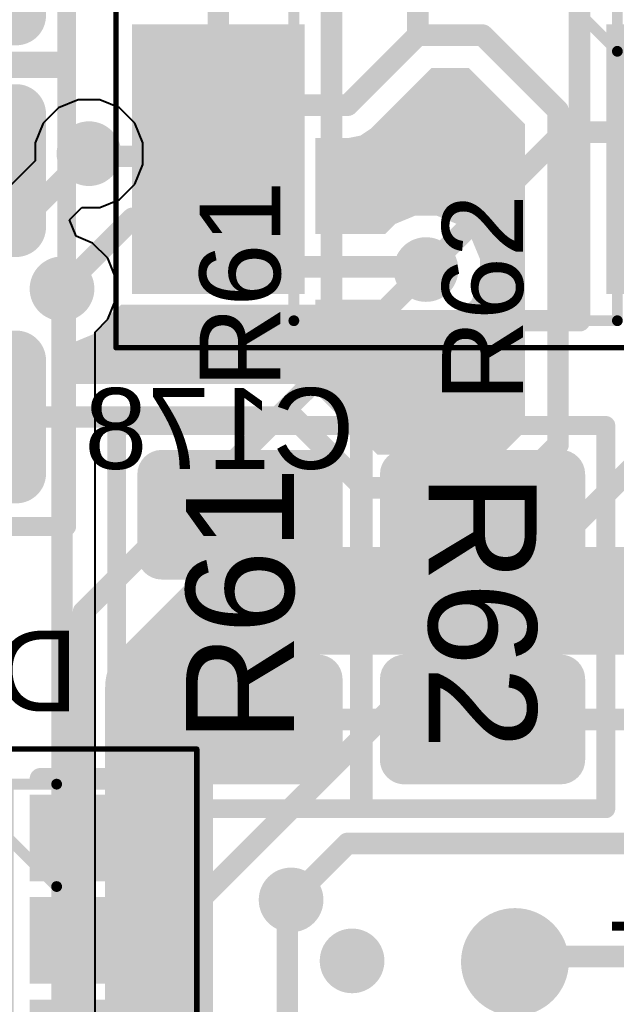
# Model space of a CAD drawing. Header units: inches. Extents: x -3 to 191, y -18 to 93.
# Drawn here: x 66.71 to 72.24, y 56.91 to 66.04 of the extents above; entities that cross this region are included whole.
import ezdxf

# ---------------------------------------------------------------- set-up
doc = ezdxf.new("R2010")
doc.units = ezdxf.units.IN
for name, color, linetype in [('Bottom Layer', 5, 'Continuous'), ('Bottom Overlay', 54, 'Continuous'), ('Bottom Paste', 16, 'Continuous'), ('Bottom Solder', 6, 'Continuous'), ('GND 1', 90, 'Continuous'), ('GND 2', 156, 'Continuous'), ('Mechanical 13', 56, 'Continuous'), ('Mechanical 15', 56, 'Continuous'), ('Mechanical 20', 56, 'Continuous'), ('PWR', 16, 'Continuous'), ('Signal L4', 76, 'Continuous'), ('Top Layer', 1, 'Continuous'), ('Top Overlay', 2, 'Continuous'), ('Top Paste', 8, 'Continuous'), ('Top Solder', 216, 'Continuous'), ('Via Holes', 16, 'Continuous')]:
    doc.layers.add(name, color=color, linetype=linetype)
doc.styles.add('Arial', font='', dxfattribs={"height": 0.2})
doc.styles.get('Arial').set_extended_font_data('Arial')

# ---------------------------------------------------------------- blocks, each defined once
blk = doc.blocks.new('SOT95P280X145_5N_B_45')
at = {"layer": 'Bottom Layer'}
for points in [[(-1.85, 1.25), (-0.65, 1.25), (-0.65, 0.65), (-1.85, 0.65)], [(0.65, 1.25), (1.85, 1.25), (1.85, 0.65), (0.65, 0.65)], [(-1.85, 0.3), (-0.65, 0.3), (-0.65, -0.3), (-1.85, -0.3)], [(-1.85, -0.65), (-0.65, -0.65), (-0.65, -1.25), (-1.85, -1.25)], [(0.65, -0.65), (1.85, -0.65), (1.85, -1.25), (0.65, -1.25)]]:
    blk.add_hatch(color=5, dxfattribs=at).paths.add_polyline_path(points)
at = {"layer": 'Bottom Paste'}
for points in [[(-1.85, 1.25), (-0.65, 1.25), (-0.65, 0.65), (-1.85, 0.65)], [(0.65, 1.25), (1.85, 1.25), (1.85, 0.65), (0.65, 0.65)], [(-1.85, 0.3), (-0.65, 0.3), (-0.65, -0.3), (-1.85, -0.3)], [(-1.85, -0.65), (-0.65, -0.65), (-0.65, -1.25), (-1.85, -1.25)], [(0.65, -0.65), (1.85, -0.65), (1.85, -1.25), (0.65, -1.25)]]:
    blk.add_hatch(color=16, dxfattribs=at).paths.add_polyline_path(points)
at = {"layer": 'Bottom Solder'}
for points in [[(-1.9516, 1.3516), (-0.5484, 1.3516), (-0.5484, 0.5484), (-1.9516, 0.5484)], [(0.5484, 1.3516), (1.9516, 1.3516), (1.9516, 0.5484), (0.5484, 0.5484)], [(-1.9516, 0.4016), (-0.5484, 0.4016), (-0.5484, -0.4016), (-1.9516, -0.4016)], [(-1.9516, -0.5484), (-0.5484, -0.5484), (-0.5484, -1.3516), (-1.9516, -1.3516)], [(0.5484, -0.5484), (1.9516, -0.5484), (1.9516, -1.3516), (0.5484, -1.3516)]]:
    blk.add_hatch(color=6, dxfattribs=at).paths.add_polyline_path(points)
at = {"layer": 'Bottom Overlay'}
for points in [[(-0.3, 1.45, 0.2, 0.2, 0), (-0.3, -1.45, 0.2, 0.2, 0)], [(0.3, 1.45, 0.2, 0.2, 0), (-0.3, 1.45, 0.2, 0.2, 0)], [(0.3, 1.45, 0.2, 0.2, 0), (0.3, -1.45, 0.2, 0.2, 0)], [(0.3, -1.45, 0.2, 0.2, 0), (-0.3, -1.45, 0.2, 0.2, 0)], [(-0.65, -1.5, 0.2, 0.2, 0), (-1.85, -1.5, 0.2, 0.2, 0)]]:
    blk.add_lwpolyline(points, format="xyseb", dxfattribs=at)
for points in [[(-0.35, 1.45, 0.1, 0.1, 1), (-0.25, 1.45, 0.1, 0.1, 1)], [(-0.35, 1.45, 0.1, 0.1, 1), (-0.25, 1.45, 0.1, 0.1, 1)], [(0.25, 1.45, 0.1, 0.1, 1), (0.35, 1.45, 0.1, 0.1, 1)], [(0.25, 1.45, 0.1, 0.1, 1), (0.35, 1.45, 0.1, 0.1, 1)], [(-0.35, -1.45, 0.1, 0.1, 1), (-0.25, -1.45, 0.1, 0.1, 1)], [(-0.35, -1.45, 0.1, 0.1, 1), (-0.25, -1.45, 0.1, 0.1, 1)], [(0.25, -1.45, 0.1, 0.1, 1), (0.35, -1.45, 0.1, 0.1, 1)], [(0.25, -1.45, 0.1, 0.1, 1), (0.35, -1.45, 0.1, 0.1, 1)], [(-1.9, -1.5, 0.1, 0.1, 1), (-1.8, -1.5, 0.1, 0.1, 1)], [(-0.7, -1.5, 0.1, 0.1, 1), (-0.6, -1.5, 0.1, 0.1, 1)]]:
    blk.add_lwpolyline(points, format="xyseb", close=True, dxfattribs=at)
at = {"layer": 'Mechanical 15'}
for points in [[(-0.8, 1.45, 0.1, 0.1, 0), (-0.8, -1.45, 0.1, 0.1, 0)], [(0.8, 1.45, 0.1, 0.1, 0), (-0.8, 1.45, 0.1, 0.1, 0)], [(0.8, 1.45, 0.1, 0.1, 0), (0.8, -1.45, 0.1, 0.1, 0)], [(0.15, -1.45, 0.1, 0.1, 0), (-0.8, -0.5, 0.1, 0.1, 0)], [(0.8, -1.45, 0.1, 0.1, 0), (-0.8, -1.45, 0.1, 0.1, 0)]]:
    blk.add_lwpolyline(points, format="xyseb", dxfattribs=at)
for points in [[(-0.825, 1.45, 0.05, 0.05, 1), (-0.775, 1.45, 0.05, 0.05, 1)], [(-0.825, 1.45, 0.05, 0.05, 1), (-0.775, 1.45, 0.05, 0.05, 1)], [(0.775, 1.45, 0.05, 0.05, 1), (0.825, 1.45, 0.05, 0.05, 1)], [(0.775, 1.45, 0.05, 0.05, 1), (0.825, 1.45, 0.05, 0.05, 1)], [(-0.825, -0.5, 0.05, 0.05, 1), (-0.775, -0.5, 0.05, 0.05, 1)], [(-0.825, -1.45, 0.05, 0.05, 1), (-0.775, -1.45, 0.05, 0.05, 1)], [(-0.825, -1.45, 0.05, 0.05, 1), (-0.775, -1.45, 0.05, 0.05, 1)], [(0.125, -1.45, 0.05, 0.05, 1), (0.175, -1.45, 0.05, 0.05, 1)], [(0.775, -1.45, 0.05, 0.05, 1), (0.825, -1.45, 0.05, 0.05, 1)], [(0.775, -1.45, 0.05, 0.05, 1), (0.825, -1.45, 0.05, 0.05, 1)]]:
    blk.add_lwpolyline(points, format="xyseb", close=True, dxfattribs=at)
at = {"layer": 'Mechanical 20'}
for points in [[(-2.1, 1.775, 0.05, 0.05, 0), (-2.1, -1.775, 0.05, 0.05, 0)], [(2.1, 1.775, 0.05, 0.05, 0), (-2.1, 1.775, 0.05, 0.05, 0)], [(2.1, 1.775, 0.05, 0.05, 0), (2.1, -1.775, 0.05, 0.05, 0)], [(2.1, -1.775, 0.05, 0.05, 0), (-2.1, -1.775, 0.05, 0.05, 0)]]:
    blk.add_lwpolyline(points, format="xyseb", dxfattribs=at)
for points in [[(-2.1125, 1.775, 0.025, 0.025, 1), (-2.0875, 1.775, 0.025, 0.025, 1)], [(-2.1125, 1.775, 0.025, 0.025, 1), (-2.0875, 1.775, 0.025, 0.025, 1)], [(2.0875, 1.775, 0.025, 0.025, 1), (2.1125, 1.775, 0.025, 0.025, 1)], [(2.0875, 1.775, 0.025, 0.025, 1), (2.1125, 1.775, 0.025, 0.025, 1)], [(-2.1125, -1.775, 0.025, 0.025, 1), (-2.0875, -1.775, 0.025, 0.025, 1)], [(-2.1125, -1.775, 0.025, 0.025, 1), (-2.0875, -1.775, 0.025, 0.025, 1)], [(2.0875, -1.775, 0.025, 0.025, 1), (2.1125, -1.775, 0.025, 0.025, 1)], [(2.0875, -1.775, 0.025, 0.025, 1), (2.1125, -1.775, 0.025, 0.025, 1)]]:
    blk.add_lwpolyline(points, format="xyseb", close=True, dxfattribs=at)
blk = doc.blocks.new('PAD_RND_1MM_95')
at = {"layer": 'Top Layer'}
h = blk.add_hatch(color=1, dxfattribs=at)
edge = h.paths.add_edge_path()
edge.add_arc((0, 0), 0.5, 0, 360)
at = {"layer": 'Top Solder'}
h = blk.add_hatch(color=216, dxfattribs=at)
edge = h.paths.add_edge_path()
edge.add_arc((0, 0), 0.5, 0, 360)
blk = doc.blocks.new('RES_0805_254')
at = {"layer": 'Top Layer'}
h = blk.add_hatch(color=1, dxfattribs=at)
edge = h.paths.add_edge_path()
edge.add_arc((-1.325, 0.725), 0.125, 90, 180)
edge.add_line((-1.45, 0.725), (-1.45, -0.725))
edge.add_arc((-1.325, -0.725), 0.125, 180, 270)
edge.add_line((-1.325, -0.85), (-0.575, -0.85))
edge.add_arc((-0.575, -0.725), 0.125, 270, 360)
edge.add_line((-0.45, -0.725), (-0.45, 0.725))
edge.add_arc((-0.575, 0.725), 0.125, 0, 90)
edge.add_line((-0.575, 0.85), (-1.325, 0.85))
h = blk.add_hatch(color=1, dxfattribs=at)
edge = h.paths.add_edge_path()
edge.add_arc((0.575, 0.725), 0.125, 90, 180)
edge.add_line((0.45, 0.725), (0.45, -0.725))
edge.add_arc((0.575, -0.725), 0.125, 180, 270)
edge.add_line((0.575, -0.85), (1.325, -0.85))
edge.add_arc((1.325, -0.725), 0.125, 270, 360)
edge.add_line((1.45, -0.725), (1.45, 0.725))
edge.add_arc((1.325, 0.725), 0.125, 0, 90)
edge.add_line((1.325, 0.85), (0.575, 0.85))
at = {"layer": 'Top Paste'}
h = blk.add_hatch(color=8, dxfattribs=at)
edge = h.paths.add_edge_path()
edge.add_arc((-1.325, 0.725), 0.125, 90, 180)
edge.add_line((-1.45, 0.725), (-1.45, -0.725))
edge.add_arc((-1.325, -0.725), 0.125, 180, 270)
edge.add_line((-1.325, -0.85), (-0.575, -0.85))
edge.add_arc((-0.575, -0.725), 0.125, 270, 360)
edge.add_line((-0.45, -0.725), (-0.45, 0.725))
edge.add_arc((-0.575, 0.725), 0.125, 0, 90)
edge.add_line((-0.575, 0.85), (-1.325, 0.85))
h = blk.add_hatch(color=8, dxfattribs=at)
edge = h.paths.add_edge_path()
edge.add_arc((0.575, 0.725), 0.125, 90, 180)
edge.add_line((0.45, 0.725), (0.45, -0.725))
edge.add_arc((0.575, -0.725), 0.125, 180, 270)
edge.add_line((0.575, -0.85), (1.325, -0.85))
edge.add_arc((1.325, -0.725), 0.125, 270, 360)
edge.add_line((1.45, -0.725), (1.45, 0.725))
edge.add_arc((1.325, 0.725), 0.125, 0, 90)
edge.add_line((1.325, 0.85), (0.575, 0.85))
at = {"layer": 'Top Solder'}
h = blk.add_hatch(color=216, dxfattribs=at)
edge = h.paths.add_edge_path()
edge.add_arc((-1.325, 0.725), 0.2266, 90, 180)
edge.add_line((-1.5516, 0.725), (-1.5516, -0.725))
edge.add_arc((-1.325, -0.725), 0.2266, 180, 270)
edge.add_line((-1.325, -0.9516), (-0.575, -0.9516))
edge.add_arc((-0.575, -0.725), 0.2266, 270, 360)
edge.add_line((-0.3484, -0.725), (-0.3484, 0.725))
edge.add_arc((-0.575, 0.725), 0.2266, 0, 90)
edge.add_line((-0.575, 0.9516), (-1.325, 0.9516))
h = blk.add_hatch(color=216, dxfattribs=at)
edge = h.paths.add_edge_path()
edge.add_arc((0.575, 0.725), 0.2266, 90, 180)
edge.add_line((0.3484, 0.725), (0.3484, -0.725))
edge.add_arc((0.575, -0.725), 0.2266, 180, 270)
edge.add_line((0.575, -0.9516), (1.325, -0.9516))
edge.add_arc((1.325, -0.725), 0.2266, 270, 360)
edge.add_line((1.5516, -0.725), (1.5516, 0.725))
edge.add_arc((1.325, 0.725), 0.2266, 0, 90)
edge.add_line((1.325, 0.9516), (0.575, 0.9516))
at = {"layer": 'Mechanical 13'}
for points in [[(-1.778, -1.143, 0.175, 0.175, 0), (-1.778, 1.143, 0.175, 0.175, 0)], [(1.778, 1.143, 0.175, 0.175, 0), (-1.778, 1.143, 0.175, 0.175, 0)], [(1.778, -1.143, 0.175, 0.175, 0), (1.778, 1.143, 0.175, 0.175, 0)], [(1.778, -1.143, 0.175, 0.175, 0), (-1.778, -1.143, 0.175, 0.175, 0)]]:
    blk.add_lwpolyline(points, format="xyseb", dxfattribs=at)
for points in [[(-1.8217, 1.143, 0.0875, 0.0875, 1), (-1.7343, 1.143, 0.0875, 0.0875, 1)], [(-1.8217, 1.143, 0.0875, 0.0875, 1), (-1.7343, 1.143, 0.0875, 0.0875, 1)], [(1.7343, 1.143, 0.0875, 0.0875, 1), (1.8217, 1.143, 0.0875, 0.0875, 1)], [(1.7343, 1.143, 0.0875, 0.0875, 1), (1.8217, 1.143, 0.0875, 0.0875, 1)], [(-1.8217, -1.143, 0.0875, 0.0875, 1), (-1.7343, -1.143, 0.0875, 0.0875, 1)], [(-1.8217, -1.143, 0.0875, 0.0875, 1), (-1.7343, -1.143, 0.0875, 0.0875, 1)], [(1.7343, -1.143, 0.0875, 0.0875, 1), (1.8217, -1.143, 0.0875, 0.0875, 1)], [(1.7343, -1.143, 0.0875, 0.0875, 1), (1.8217, -1.143, 0.0875, 0.0875, 1)]]:
    blk.add_lwpolyline(points, format="xyseb", close=True, dxfattribs=at)
at = {"layer": 'Mechanical 13', "style": 'Arial'}
blk.add_text('R62', height=1, dxfattribs=at).set_placement((-1.3329, -0.4998))
blk = doc.blocks.new('RES_0805_255')
at = {"layer": 'Top Layer'}
h = blk.add_hatch(color=1, dxfattribs=at)
edge = h.paths.add_edge_path()
edge.add_arc((-1.325, 0.725), 0.125, 90, 180)
edge.add_line((-1.45, 0.725), (-1.45, -0.725))
edge.add_arc((-1.325, -0.725), 0.125, 180, 270)
edge.add_line((-1.325, -0.85), (-0.575, -0.85))
edge.add_arc((-0.575, -0.725), 0.125, 270, 360)
edge.add_line((-0.45, -0.725), (-0.45, 0.725))
edge.add_arc((-0.575, 0.725), 0.125, 0, 90)
edge.add_line((-0.575, 0.85), (-1.325, 0.85))
h = blk.add_hatch(color=1, dxfattribs=at)
edge = h.paths.add_edge_path()
edge.add_arc((0.575, 0.725), 0.125, 90, 180)
edge.add_line((0.45, 0.725), (0.45, -0.725))
edge.add_arc((0.575, -0.725), 0.125, 180, 270)
edge.add_line((0.575, -0.85), (1.325, -0.85))
edge.add_arc((1.325, -0.725), 0.125, 270, 360)
edge.add_line((1.45, -0.725), (1.45, 0.725))
edge.add_arc((1.325, 0.725), 0.125, 0, 90)
edge.add_line((1.325, 0.85), (0.575, 0.85))
at = {"layer": 'Top Paste'}
h = blk.add_hatch(color=8, dxfattribs=at)
edge = h.paths.add_edge_path()
edge.add_arc((-1.325, 0.725), 0.125, 90, 180)
edge.add_line((-1.45, 0.725), (-1.45, -0.725))
edge.add_arc((-1.325, -0.725), 0.125, 180, 270)
edge.add_line((-1.325, -0.85), (-0.575, -0.85))
edge.add_arc((-0.575, -0.725), 0.125, 270, 360)
edge.add_line((-0.45, -0.725), (-0.45, 0.725))
edge.add_arc((-0.575, 0.725), 0.125, 0, 90)
edge.add_line((-0.575, 0.85), (-1.325, 0.85))
h = blk.add_hatch(color=8, dxfattribs=at)
edge = h.paths.add_edge_path()
edge.add_arc((0.575, 0.725), 0.125, 90, 180)
edge.add_line((0.45, 0.725), (0.45, -0.725))
edge.add_arc((0.575, -0.725), 0.125, 180, 270)
edge.add_line((0.575, -0.85), (1.325, -0.85))
edge.add_arc((1.325, -0.725), 0.125, 270, 360)
edge.add_line((1.45, -0.725), (1.45, 0.725))
edge.add_arc((1.325, 0.725), 0.125, 0, 90)
edge.add_line((1.325, 0.85), (0.575, 0.85))
at = {"layer": 'Top Solder'}
h = blk.add_hatch(color=216, dxfattribs=at)
edge = h.paths.add_edge_path()
edge.add_arc((-1.325, 0.725), 0.2266, 90, 180)
edge.add_line((-1.5516, 0.725), (-1.5516, -0.725))
edge.add_arc((-1.325, -0.725), 0.2266, 180, 270)
edge.add_line((-1.325, -0.9516), (-0.575, -0.9516))
edge.add_arc((-0.575, -0.725), 0.2266, 270, 360)
edge.add_line((-0.3484, -0.725), (-0.3484, 0.725))
edge.add_arc((-0.575, 0.725), 0.2266, 0, 90)
edge.add_line((-0.575, 0.9516), (-1.325, 0.9516))
h = blk.add_hatch(color=216, dxfattribs=at)
edge = h.paths.add_edge_path()
edge.add_arc((0.575, 0.725), 0.2266, 90, 180)
edge.add_line((0.3484, 0.725), (0.3484, -0.725))
edge.add_arc((0.575, -0.725), 0.2266, 180, 270)
edge.add_line((0.575, -0.9516), (1.325, -0.9516))
edge.add_arc((1.325, -0.725), 0.2266, 270, 360)
edge.add_line((1.5516, -0.725), (1.5516, 0.725))
edge.add_arc((1.325, 0.725), 0.2266, 0, 90)
edge.add_line((1.325, 0.9516), (0.575, 0.9516))
at = {"layer": 'Mechanical 13'}
for points in [[(-1.778, 1.143, 0.175, 0.175, 0), (-1.778, -1.143, 0.175, 0.175, 0)], [(-1.778, 1.143, 0.175, 0.175, 0), (1.778, 1.143, 0.175, 0.175, 0)], [(1.778, 1.143, 0.175, 0.175, 0), (1.778, -1.143, 0.175, 0.175, 0)], [(-1.778, -1.143, 0.175, 0.175, 0), (1.778, -1.143, 0.175, 0.175, 0)]]:
    blk.add_lwpolyline(points, format="xyseb", dxfattribs=at)
for points in [[(-1.8217, 1.143, 0.0875, 0.0875, 1), (-1.7343, 1.143, 0.0875, 0.0875, 1)], [(-1.8217, 1.143, 0.0875, 0.0875, 1), (-1.7343, 1.143, 0.0875, 0.0875, 1)], [(1.7343, 1.143, 0.0875, 0.0875, 1), (1.8217, 1.143, 0.0875, 0.0875, 1)], [(1.7343, 1.143, 0.0875, 0.0875, 1), (1.8217, 1.143, 0.0875, 0.0875, 1)], [(-1.8217, -1.143, 0.0875, 0.0875, 1), (-1.7343, -1.143, 0.0875, 0.0875, 1)], [(-1.8217, -1.143, 0.0875, 0.0875, 1), (-1.7343, -1.143, 0.0875, 0.0875, 1)], [(1.7343, -1.143, 0.0875, 0.0875, 1), (1.8217, -1.143, 0.0875, 0.0875, 1)], [(1.7343, -1.143, 0.0875, 0.0875, 1), (1.8217, -1.143, 0.0875, 0.0875, 1)]]:
    blk.add_lwpolyline(points, format="xyseb", close=True, dxfattribs=at)
at = {"layer": 'Mechanical 13', "style": 'Arial'}
blk.add_text('R61', height=1, dxfattribs=at).set_placement((-1.1663, -0.4998))
blk = doc.blocks.new('CAP_0805_B_350')
at = {"layer": 'Bottom Layer'}
h = blk.add_hatch(color=5, dxfattribs=at)
edge = h.paths.add_edge_path()
edge.add_arc((-1.668, 0.675), 0.175, 90, 180)
edge.add_line((-1.843, 0.675), (-1.843, -0.675))
edge.add_arc((-1.668, -0.675), 0.175, 180, 270)
edge.add_line((-1.668, -0.85), (-0.618, -0.85))
edge.add_arc((-0.618, -0.675), 0.175, 270, 360)
edge.add_line((-0.443, -0.675), (-0.443, 0.675))
edge.add_arc((-0.618, 0.675), 0.175, 0, 90)
edge.add_line((-0.618, 0.85), (-1.668, 0.85))
h = blk.add_hatch(color=5, dxfattribs=at)
edge = h.paths.add_edge_path()
edge.add_arc((0.618, 0.675), 0.175, 90, 180)
edge.add_line((0.443, 0.675), (0.443, -0.675))
edge.add_arc((0.618, -0.675), 0.175, 180, 270)
edge.add_line((0.618, -0.85), (1.668, -0.85))
edge.add_arc((1.668, -0.675), 0.175, 270, 360)
edge.add_line((1.843, -0.675), (1.843, 0.675))
edge.add_arc((1.668, 0.675), 0.175, 0, 90)
edge.add_line((1.668, 0.85), (0.618, 0.85))
at = {"layer": 'Bottom Paste'}
h = blk.add_hatch(color=16, dxfattribs=at)
edge = h.paths.add_edge_path()
edge.add_arc((-1.668, 0.675), 0.175, 90, 180)
edge.add_line((-1.843, 0.675), (-1.843, -0.675))
edge.add_arc((-1.668, -0.675), 0.175, 180, 270)
edge.add_line((-1.668, -0.85), (-0.618, -0.85))
edge.add_arc((-0.618, -0.675), 0.175, 270, 360)
edge.add_line((-0.443, -0.675), (-0.443, 0.675))
edge.add_arc((-0.618, 0.675), 0.175, 0, 90)
edge.add_line((-0.618, 0.85), (-1.668, 0.85))
h = blk.add_hatch(color=16, dxfattribs=at)
edge = h.paths.add_edge_path()
edge.add_arc((0.618, 0.675), 0.175, 90, 180)
edge.add_line((0.443, 0.675), (0.443, -0.675))
edge.add_arc((0.618, -0.675), 0.175, 180, 270)
edge.add_line((0.618, -0.85), (1.668, -0.85))
edge.add_arc((1.668, -0.675), 0.175, 270, 360)
edge.add_line((1.843, -0.675), (1.843, 0.675))
edge.add_arc((1.668, 0.675), 0.175, 0, 90)
edge.add_line((1.668, 0.85), (0.618, 0.85))
at = {"layer": 'Bottom Solder'}
h = blk.add_hatch(color=6, dxfattribs=at)
edge = h.paths.add_edge_path()
edge.add_arc((-1.668, 0.675), 0.2766, 90, 180)
edge.add_line((-1.9446, 0.675), (-1.9446, -0.675))
edge.add_arc((-1.668, -0.675), 0.2766, 180, 270)
edge.add_line((-1.668, -0.9516), (-0.618, -0.9516))
edge.add_arc((-0.618, -0.675), 0.2766, 270, 360)
edge.add_line((-0.3414, -0.675), (-0.3414, 0.675))
edge.add_arc((-0.618, 0.675), 0.2766, 0, 90)
edge.add_line((-0.618, 0.9516), (-1.668, 0.9516))
h = blk.add_hatch(color=6, dxfattribs=at)
edge = h.paths.add_edge_path()
edge.add_arc((0.618, 0.675), 0.2766, 90, 180)
edge.add_line((0.3414, 0.675), (0.3414, -0.675))
edge.add_arc((0.618, -0.675), 0.2766, 180, 270)
edge.add_line((0.618, -0.9516), (1.668, -0.9516))
edge.add_arc((1.668, -0.675), 0.2766, 270, 360)
edge.add_line((1.9446, -0.675), (1.9446, 0.675))
edge.add_arc((1.668, 0.675), 0.2766, 0, 90)
edge.add_line((1.668, 0.9516), (0.618, 0.9516))
at = {"layer": 'Mechanical 13'}
for points in [[(2.159, 1.143, 0.175, 0.175, 0), (-2.159, 1.143, 0.175, 0.175, 0)], [(-2.159, -1.143, 0.175, 0.175, 0), (-2.159, 1.143, 0.175, 0.175, 0)], [(2.159, -1.143, 0.175, 0.175, 0), (2.159, 1.143, 0.175, 0.175, 0)], [(2.159, -1.143, 0.175, 0.175, 0), (-2.159, -1.143, 0.175, 0.175, 0)]]:
    blk.add_lwpolyline(points, format="xyseb", dxfattribs=at)
for points in [[(-2.2027, 1.143, 0.0875, 0.0875, 1), (-2.1153, 1.143, 0.0875, 0.0875, 1)], [(-2.2027, 1.143, 0.0875, 0.0875, 1), (-2.1153, 1.143, 0.0875, 0.0875, 1)], [(2.1153, 1.143, 0.0875, 0.0875, 1), (2.2027, 1.143, 0.0875, 0.0875, 1)], [(2.1153, 1.143, 0.0875, 0.0875, 1), (2.2027, 1.143, 0.0875, 0.0875, 1)], [(-2.2027, -1.143, 0.0875, 0.0875, 1), (-2.1153, -1.143, 0.0875, 0.0875, 1)], [(-2.2027, -1.143, 0.0875, 0.0875, 1), (-2.1153, -1.143, 0.0875, 0.0875, 1)], [(2.1153, -1.143, 0.0875, 0.0875, 1), (2.2027, -1.143, 0.0875, 0.0875, 1)], [(2.1153, -1.143, 0.0875, 0.0875, 1), (2.2027, -1.143, 0.0875, 0.0875, 1)]]:
    blk.add_lwpolyline(points, format="xyseb", close=True, dxfattribs=at)
at = {"layer": 'Mechanical 13', "style": 'Arial', "text_generation_flag": 2}
blk.add_text('C178', height=1, rotation=-180, dxfattribs=at).set_placement((-1.7494, 0.4998))
blk = doc.blocks.new('CAP_0805_B_354')
at = {"layer": 'Bottom Layer'}
h = blk.add_hatch(color=5, dxfattribs=at)
edge = h.paths.add_edge_path()
edge.add_arc((-1.668, 0.675), 0.175, 90, 180)
edge.add_line((-1.843, 0.675), (-1.843, -0.675))
edge.add_arc((-1.668, -0.675), 0.175, 180, 270)
edge.add_line((-1.668, -0.85), (-0.618, -0.85))
edge.add_arc((-0.618, -0.675), 0.175, 270, 360)
edge.add_line((-0.443, -0.675), (-0.443, 0.675))
edge.add_arc((-0.618, 0.675), 0.175, 0, 90)
edge.add_line((-0.618, 0.85), (-1.668, 0.85))
h = blk.add_hatch(color=5, dxfattribs=at)
edge = h.paths.add_edge_path()
edge.add_arc((0.618, 0.675), 0.175, 90, 180)
edge.add_line((0.443, 0.675), (0.443, -0.675))
edge.add_arc((0.618, -0.675), 0.175, 180, 270)
edge.add_line((0.618, -0.85), (1.668, -0.85))
edge.add_arc((1.668, -0.675), 0.175, 270, 360)
edge.add_line((1.843, -0.675), (1.843, 0.675))
edge.add_arc((1.668, 0.675), 0.175, 0, 90)
edge.add_line((1.668, 0.85), (0.618, 0.85))
at = {"layer": 'Bottom Paste'}
h = blk.add_hatch(color=16, dxfattribs=at)
edge = h.paths.add_edge_path()
edge.add_arc((-1.668, 0.675), 0.175, 90, 180)
edge.add_line((-1.843, 0.675), (-1.843, -0.675))
edge.add_arc((-1.668, -0.675), 0.175, 180, 270)
edge.add_line((-1.668, -0.85), (-0.618, -0.85))
edge.add_arc((-0.618, -0.675), 0.175, 270, 360)
edge.add_line((-0.443, -0.675), (-0.443, 0.675))
edge.add_arc((-0.618, 0.675), 0.175, 0, 90)
edge.add_line((-0.618, 0.85), (-1.668, 0.85))
h = blk.add_hatch(color=16, dxfattribs=at)
edge = h.paths.add_edge_path()
edge.add_arc((0.618, 0.675), 0.175, 90, 180)
edge.add_line((0.443, 0.675), (0.443, -0.675))
edge.add_arc((0.618, -0.675), 0.175, 180, 270)
edge.add_line((0.618, -0.85), (1.668, -0.85))
edge.add_arc((1.668, -0.675), 0.175, 270, 360)
edge.add_line((1.843, -0.675), (1.843, 0.675))
edge.add_arc((1.668, 0.675), 0.175, 0, 90)
edge.add_line((1.668, 0.85), (0.618, 0.85))
at = {"layer": 'Bottom Solder'}
h = blk.add_hatch(color=6, dxfattribs=at)
edge = h.paths.add_edge_path()
edge.add_arc((-1.668, 0.675), 0.2766, 90, 180)
edge.add_line((-1.9446, 0.675), (-1.9446, -0.675))
edge.add_arc((-1.668, -0.675), 0.2766, 180, 270)
edge.add_line((-1.668, -0.9516), (-0.618, -0.9516))
edge.add_arc((-0.618, -0.675), 0.2766, 270, 360)
edge.add_line((-0.3414, -0.675), (-0.3414, 0.675))
edge.add_arc((-0.618, 0.675), 0.2766, 0, 90)
edge.add_line((-0.618, 0.9516), (-1.668, 0.9516))
h = blk.add_hatch(color=6, dxfattribs=at)
edge = h.paths.add_edge_path()
edge.add_arc((0.618, 0.675), 0.2766, 90, 180)
edge.add_line((0.3414, 0.675), (0.3414, -0.675))
edge.add_arc((0.618, -0.675), 0.2766, 180, 270)
edge.add_line((0.618, -0.9516), (1.668, -0.9516))
edge.add_arc((1.668, -0.675), 0.2766, 270, 360)
edge.add_line((1.9446, -0.675), (1.9446, 0.675))
edge.add_arc((1.668, 0.675), 0.2766, 0, 90)
edge.add_line((1.668, 0.9516), (0.618, 0.9516))
at = {"layer": 'Mechanical 13'}
for points in [[(2.159, 1.143, 0.175, 0.175, 0), (-2.159, 1.143, 0.175, 0.175, 0)], [(-2.159, -1.143, 0.175, 0.175, 0), (-2.159, 1.143, 0.175, 0.175, 0)], [(2.159, -1.143, 0.175, 0.175, 0), (2.159, 1.143, 0.175, 0.175, 0)], [(2.159, -1.143, 0.175, 0.175, 0), (-2.159, -1.143, 0.175, 0.175, 0)]]:
    blk.add_lwpolyline(points, format="xyseb", dxfattribs=at)
for points in [[(-2.2027, 1.143, 0.0875, 0.0875, 1), (-2.1153, 1.143, 0.0875, 0.0875, 1)], [(-2.2027, 1.143, 0.0875, 0.0875, 1), (-2.1153, 1.143, 0.0875, 0.0875, 1)], [(2.1153, 1.143, 0.0875, 0.0875, 1), (2.2027, 1.143, 0.0875, 0.0875, 1)], [(2.1153, 1.143, 0.0875, 0.0875, 1), (2.2027, 1.143, 0.0875, 0.0875, 1)], [(-2.2027, -1.143, 0.0875, 0.0875, 1), (-2.1153, -1.143, 0.0875, 0.0875, 1)], [(-2.2027, -1.143, 0.0875, 0.0875, 1), (-2.1153, -1.143, 0.0875, 0.0875, 1)], [(2.1153, -1.143, 0.0875, 0.0875, 1), (2.2027, -1.143, 0.0875, 0.0875, 1)], [(2.1153, -1.143, 0.0875, 0.0875, 1), (2.2027, -1.143, 0.0875, 0.0875, 1)]]:
    blk.add_lwpolyline(points, format="xyseb", close=True, dxfattribs=at)
at = {"layer": 'Mechanical 13', "style": 'Arial', "text_generation_flag": 2}
blk.add_text('C174', height=1, rotation=-180, dxfattribs=at).set_placement((-1.7494, 0.4998))
blk = doc.blocks.new('SOP50P490X110_10N_B_523')
at = {"layer": 'Bottom Layer'}
for points in [[(1.5, 1.15), (2.9, 1.15), (2.9, 0.85), (1.5, 0.85)], [(1.5, 0.65), (2.9, 0.65), (2.9, 0.35), (1.5, 0.35)], [(1.5, 0.15), (2.9, 0.15), (2.9, -0.15), (1.5, -0.15)], [(1.5, -0.35), (2.9, -0.35), (2.9, -0.65), (1.5, -0.65)], [(1.5, -0.85), (2.9, -0.85), (2.9, -1.15), (1.5, -1.15)]]:
    blk.add_hatch(color=5, dxfattribs=at).paths.add_polyline_path(points)
at = {"layer": 'Bottom Paste'}
for points in [[(1.5, 1.15), (2.9, 1.15), (2.9, 0.85), (1.5, 0.85)], [(1.5, 0.65), (2.9, 0.65), (2.9, 0.35), (1.5, 0.35)], [(1.5, 0.15), (2.9, 0.15), (2.9, -0.15), (1.5, -0.15)], [(1.5, -0.35), (2.9, -0.35), (2.9, -0.65), (1.5, -0.65)], [(1.5, -0.85), (2.9, -0.85), (2.9, -1.15), (1.5, -1.15)]]:
    blk.add_hatch(color=16, dxfattribs=at).paths.add_polyline_path(points)
at = {"layer": 'Bottom Solder'}
for points in [[(-3.0016, 1.2516), (-1.3984, 1.2516), (-1.3984, 0.7484), (-3.0016, 0.7484)], [(1.3984, 1.2516), (3.0016, 1.2516), (3.0016, 0.7484), (1.3984, 0.7484)], [(-3.0016, 0.7516), (-1.3984, 0.7516), (-1.3984, 0.2484), (-3.0016, 0.2484)], [(1.3984, 0.7516), (3.0016, 0.7516), (3.0016, 0.2484), (1.3984, 0.2484)], [(-3.0016, 0.2516), (-1.3984, 0.2516), (-1.3984, -0.2516), (-3.0016, -0.2516)], [(1.3984, 0.2516), (3.0016, 0.2516), (3.0016, -0.2516), (1.3984, -0.2516)], [(-3.0016, -0.2484), (-1.3984, -0.2484), (-1.3984, -0.7516), (-3.0016, -0.7516)], [(1.3984, -0.2484), (3.0016, -0.2484), (3.0016, -0.7516), (1.3984, -0.7516)], [(-3.0016, -0.7484), (-1.3984, -0.7484), (-1.3984, -1.2516), (-3.0016, -1.2516)], [(1.3984, -0.7484), (3.0016, -0.7484), (3.0016, -1.2516), (1.3984, -1.2516)]]:
    blk.add_hatch(color=6, dxfattribs=at).paths.add_polyline_path(points)
at = {"layer": 'Bottom Overlay'}
for points in [[(1.15, 1.5, 0.2, 0.2, 0), (-1.15, 1.5, 0.2, 0.2, 0)], [(-1.15, 1.5, 0.2, 0.2, 0), (-1.15, -1.5, 0.2, 0.2, 0)], [(1.15, 1.5, 0.2, 0.2, 0), (1.15, -1.5, 0.2, 0.2, 0)]]:
    blk.add_lwpolyline(points, format="xyseb", dxfattribs=at)
for points in [[(-1.2, 1.5, 0.1, 0.1, 1), (-1.1, 1.5, 0.1, 0.1, 1)], [(-1.2, 1.5, 0.1, 0.1, 1), (-1.1, 1.5, 0.1, 0.1, 1)], [(1.1, 1.5, 0.1, 0.1, 1), (1.2, 1.5, 0.1, 0.1, 1)], [(1.1, 1.5, 0.1, 0.1, 1), (1.2, 1.5, 0.1, 0.1, 1)]]:
    blk.add_lwpolyline(points, format="xyseb", close=True, dxfattribs=at)
at = {"layer": 'Mechanical 15'}
for points in [[(1.5, 1.5, 0.1, 0.1, 0), (-1.5, 1.5, 0.1, 0.1, 0)], [(-1.5, 1.5, 0.1, 0.1, 0), (-1.5, -1.5, 0.1, 0.1, 0)], [(1.5, 1.5, 0.1, 0.1, 0), (1.5, -1.5, 0.1, 0.1, 0)], [(-1, -1.5, 0.1, 0.1, 0), (-1.5, -1, 0.1, 0.1, 0)]]:
    blk.add_lwpolyline(points, format="xyseb", dxfattribs=at)
for points in [[(-1.525, 1.5, 0.05, 0.05, 1), (-1.475, 1.5, 0.05, 0.05, 1)], [(-1.525, 1.5, 0.05, 0.05, 1), (-1.475, 1.5, 0.05, 0.05, 1)], [(1.475, 1.5, 0.05, 0.05, 1), (1.525, 1.5, 0.05, 0.05, 1)], [(1.475, 1.5, 0.05, 0.05, 1), (1.525, 1.5, 0.05, 0.05, 1)], [(-1.525, -1, 0.05, 0.05, 1), (-1.475, -1, 0.05, 0.05, 1)]]:
    blk.add_lwpolyline(points, format="xyseb", close=True, dxfattribs=at)
at = {"layer": 'Mechanical 20'}
for points in [[(3.15, 1.75, 0.05, 0.05, 0), (-3.15, 1.75, 0.05, 0.05, 0)], [(3.15, 1.75, 0.05, 0.05, 0), (3.15, -1.75, 0.05, 0.05, 0)]]:
    blk.add_lwpolyline(points, format="xyseb", dxfattribs=at)
blk.add_lwpolyline([(3.1375, 1.75, 0.025, 0.025, 1), (3.1625, 1.75, 0.025, 0.025, 1)], format="xyseb", close=True, dxfattribs=at)
blk.add_lwpolyline([(3.1375, 1.75, 0.025, 0.025, 1), (3.1625, 1.75, 0.025, 0.025, 1)], format="xyseb", close=True, dxfattribs=at)

msp = doc.modelspace()

# ---------------------------------------------------------------- hatches: boundary and pattern name
at = {"layer": 'Bottom Layer'}
msp.add_hatch(color=5, dxfattribs=at).paths.add_polyline_path([(71.3941, 65.0733), (71.3941, 62.2267), (71.1733, 62.0059), (70.0267, 62.0059), (69.4593, 62.5733), (69.3601, 62.6396), (69.243, 62.6629), (69.243, 62.6629), (67.0574, 62.6629), (67.0574, 62.882), (67.0549, 62.8942), (67.1797, 63.0462), (67.1995, 63.0462), (67.3832, 63.1223), (67.5239, 63.263), (67.5393, 63.3003), (67.65, 63.4), (69.45, 63.4), (69.45, 63.4441), (70.0501, 63.4441), (70.0511, 63.4418), (70.1918, 63.3011), (70.3755, 63.225), (70.5745, 63.225), (70.7582, 63.3011), (70.8989, 63.4418), (70.975, 63.6255), (70.975, 63.8245), (70.8989, 64.0082), (70.7582, 64.1489), (70.5745, 64.225), (70.3755, 64.225), (70.1918, 64.1489), (70.0988, 64.0559), (69.45, 64.0559), (69.45, 64.9441), (69.75, 64.9441), (69.75, 64.9441), (69.867, 64.9674), (69.9663, 65.0337), (70.5267, 65.5941), (70.8733, 65.5941)])
h = msp.add_hatch(color=5, dxfattribs=at)
edge = h.paths.add_edge_path()
edge.add_arc((67.35, 64.8), 0.3, 0, 360)
h = msp.add_hatch(color=5, dxfattribs=at)
edge = h.paths.add_edge_path()
edge.add_arc((70.475, 63.725), 0.3, 0, 360)
h = msp.add_hatch(color=5, dxfattribs=at)
edge = h.paths.add_edge_path()
edge.add_arc((67.1, 63.5462), 0.3, 0, 360)
h = msp.add_hatch(color=5, dxfattribs=at)
edge = h.paths.add_edge_path()
edge.add_arc((70.3493, 62.7507), 0.3, 0, 360)
h = msp.add_hatch(color=5, dxfattribs=at)
edge = h.paths.add_edge_path()
edge.add_arc((71.0243, 62.3757), 0.3, 0, 360)
h = msp.add_hatch(color=5, dxfattribs=at)
edge = h.paths.add_edge_path()
edge.add_arc((68.8, 60.65), 0.3, 0, 360)
h = msp.add_hatch(color=5, dxfattribs=at)
edge = h.paths.add_edge_path()
edge.add_arc((69.2243, 57.8757), 0.3, 0, 360)
h = msp.add_hatch(color=5, dxfattribs=at)
edge = h.paths.add_edge_path()
edge.add_arc((69.7899, 57.3101), 0.3, 0, 360)
at = {"layer": 'GND 1'}
h = msp.add_hatch(color=90, dxfattribs=at)
edge = h.paths.add_edge_path()
edge.add_arc((67.35, 64.8), 0.3, 0, 360)
h = msp.add_hatch(color=90, dxfattribs=at)
edge = h.paths.add_edge_path()
edge.add_arc((70.475, 63.725), 0.3, 0, 360)
h = msp.add_hatch(color=90, dxfattribs=at)
edge = h.paths.add_edge_path()
edge.add_arc((67.1, 63.5462), 0.3, 0, 360)
h = msp.add_hatch(color=90, dxfattribs=at)
edge = h.paths.add_edge_path()
edge.add_arc((70.3493, 62.7507), 0.3, 0, 360)
h = msp.add_hatch(color=90, dxfattribs=at)
edge = h.paths.add_edge_path()
edge.add_arc((71.0243, 62.3757), 0.3, 0, 360)
h = msp.add_hatch(color=90, dxfattribs=at)
edge = h.paths.add_edge_path()
edge.add_arc((68.8, 60.65), 0.3, 0, 360)
h = msp.add_hatch(color=90, dxfattribs=at)
edge = h.paths.add_edge_path()
edge.add_arc((69.2243, 57.8757), 0.3, 0, 360)
h = msp.add_hatch(color=90, dxfattribs=at)
edge = h.paths.add_edge_path()
edge.add_arc((69.7899, 57.3101), 0.3, 0, 360)
at = {"layer": 'GND 2'}
h = msp.add_hatch(color=156, dxfattribs=at)
edge = h.paths.add_edge_path()
edge.add_arc((67.35, 64.8), 0.3, 0, 360)
h = msp.add_hatch(color=156, dxfattribs=at)
edge = h.paths.add_edge_path()
edge.add_arc((70.475, 63.725), 0.3, 0, 360)
h = msp.add_hatch(color=156, dxfattribs=at)
edge = h.paths.add_edge_path()
edge.add_arc((67.1, 63.5462), 0.3, 0, 360)
h = msp.add_hatch(color=156, dxfattribs=at)
edge = h.paths.add_edge_path()
edge.add_arc((70.3493, 62.7507), 0.3, 0, 360)
h = msp.add_hatch(color=156, dxfattribs=at)
edge = h.paths.add_edge_path()
edge.add_arc((71.0243, 62.3757), 0.3, 0, 360)
h = msp.add_hatch(color=156, dxfattribs=at)
edge = h.paths.add_edge_path()
edge.add_arc((68.8, 60.65), 0.3, 0, 360)
h = msp.add_hatch(color=156, dxfattribs=at)
edge = h.paths.add_edge_path()
edge.add_arc((69.2243, 57.8757), 0.3, 0, 360)
h = msp.add_hatch(color=156, dxfattribs=at)
edge = h.paths.add_edge_path()
edge.add_arc((69.7899, 57.3101), 0.3, 0, 360)
at = {"layer": 'PWR'}
h = msp.add_hatch(color=16, dxfattribs=at)
edge = h.paths.add_edge_path()
edge.add_arc((67.35, 64.8), 0.3, 0, 360)
h = msp.add_hatch(color=16, dxfattribs=at)
edge = h.paths.add_edge_path()
edge.add_arc((70.475, 63.725), 0.3, 0, 360)
h = msp.add_hatch(color=16, dxfattribs=at)
edge = h.paths.add_edge_path()
edge.add_arc((67.1, 63.5462), 0.3, 0, 360)
h = msp.add_hatch(color=16, dxfattribs=at)
edge = h.paths.add_edge_path()
edge.add_arc((70.3493, 62.7507), 0.3, 0, 360)
h = msp.add_hatch(color=16, dxfattribs=at)
edge = h.paths.add_edge_path()
edge.add_arc((71.0243, 62.3757), 0.3, 0, 360)
h = msp.add_hatch(color=16, dxfattribs=at)
edge = h.paths.add_edge_path()
edge.add_arc((68.8, 60.65), 0.3, 0, 360)
h = msp.add_hatch(color=16, dxfattribs=at)
edge = h.paths.add_edge_path()
edge.add_arc((69.2243, 57.8757), 0.3, 0, 360)
h = msp.add_hatch(color=16, dxfattribs=at)
edge = h.paths.add_edge_path()
edge.add_arc((69.7899, 57.3101), 0.3, 0, 360)
at = {"layer": 'Signal L4'}
h = msp.add_hatch(color=76, dxfattribs=at)
edge = h.paths.add_edge_path()
edge.add_arc((67.35, 64.8), 0.3, 0, 360)
h = msp.add_hatch(color=76, dxfattribs=at)
edge = h.paths.add_edge_path()
edge.add_arc((70.475, 63.725), 0.3, 0, 360)
h = msp.add_hatch(color=76, dxfattribs=at)
edge = h.paths.add_edge_path()
edge.add_arc((67.1, 63.5462), 0.3, 0, 360)
h = msp.add_hatch(color=76, dxfattribs=at)
edge = h.paths.add_edge_path()
edge.add_arc((70.3493, 62.7507), 0.3, 0, 360)
h = msp.add_hatch(color=76, dxfattribs=at)
edge = h.paths.add_edge_path()
edge.add_arc((71.0243, 62.3757), 0.3, 0, 360)
h = msp.add_hatch(color=76, dxfattribs=at)
edge = h.paths.add_edge_path()
edge.add_arc((68.8, 60.65), 0.3, 0, 360)
h = msp.add_hatch(color=76, dxfattribs=at)
edge = h.paths.add_edge_path()
edge.add_arc((69.2243, 57.8757), 0.3, 0, 360)
h = msp.add_hatch(color=76, dxfattribs=at)
edge = h.paths.add_edge_path()
edge.add_arc((69.7899, 57.3101), 0.3, 0, 360)
at = {"layer": 'Top Layer'}
h = msp.add_hatch(color=1, dxfattribs=at)
edge = h.paths.add_edge_path()
edge.add_arc((67.35, 64.8), 0.3, 0, 360)
h = msp.add_hatch(color=1, dxfattribs=at)
edge = h.paths.add_edge_path()
edge.add_arc((70.475, 63.725), 0.3, 0, 360)
h = msp.add_hatch(color=1, dxfattribs=at)
edge = h.paths.add_edge_path()
edge.add_arc((67.1, 63.5462), 0.3, 0, 360)
h = msp.add_hatch(color=1, dxfattribs=at)
edge = h.paths.add_edge_path()
edge.add_arc((70.3493, 62.7507), 0.3, 0, 360)
h = msp.add_hatch(color=1, dxfattribs=at)
edge = h.paths.add_edge_path()
edge.add_arc((71.0243, 62.3757), 0.3, 0, 360)
h = msp.add_hatch(color=1, dxfattribs=at)
edge = h.paths.add_edge_path()
edge.add_arc((68.8, 60.65), 0.3, 0, 360)
h = msp.add_hatch(color=1, dxfattribs=at)
edge = h.paths.add_edge_path()
edge.add_arc((69.2243, 57.8757), 0.3, 0, 360)
h = msp.add_hatch(color=1, dxfattribs=at)
edge = h.paths.add_edge_path()
edge.add_arc((69.7899, 57.3101), 0.3, 0, 360)
at = {"layer": 'Via Holes'}
h = msp.add_hatch(color=7, dxfattribs=at)
edge = h.paths.add_edge_path()
edge.add_arc((67.35, 64.8), 0.15, 0, 360)
h = msp.add_hatch(color=7, dxfattribs=at)
edge = h.paths.add_edge_path()
edge.add_arc((70.475, 63.725), 0.15, 0, 360)
h = msp.add_hatch(color=7, dxfattribs=at)
edge = h.paths.add_edge_path()
edge.add_arc((67.1, 63.5462), 0.15, 0, 360)
h = msp.add_hatch(color=7, dxfattribs=at)
edge = h.paths.add_edge_path()
edge.add_arc((70.3493, 62.7507), 0.15, 0, 360)
h = msp.add_hatch(color=7, dxfattribs=at)
edge = h.paths.add_edge_path()
edge.add_arc((71.0243, 62.3757), 0.15, 0, 360)
h = msp.add_hatch(color=7, dxfattribs=at)
edge = h.paths.add_edge_path()
edge.add_arc((68.8, 60.65), 0.15, 0, 360)
h = msp.add_hatch(color=7, dxfattribs=at)
edge = h.paths.add_edge_path()
edge.add_arc((69.2243, 57.8757), 0.15, 0, 360)
h = msp.add_hatch(color=7, dxfattribs=at)
edge = h.paths.add_edge_path()
edge.add_arc((69.7899, 57.3101), 0.15, 0, 360)

# ---------------------------------------------------------------- linework, layer by layer
at = {"layer": 'Bottom Layer'}
for points in [[(70.4, 65.9, 0.2, 0.2, 0), (70.4, 73.1, 0.2, 0.2, 0)], [(68.55, 65.75, 0.2, 0.2, 0), (68.55, 67.85, 0.2, 0.2, 0)], [(69.75, 65.25, 0.2, 0.2, 0), (70.4, 65.9, 0.2, 0.2, 0)], [(70.4, 65.9, 0.2, 0.2, 0), (71, 65.9, 0.2, 0.2, 0)], [(71, 65.9, 0.2, 0.2, 0), (71.7, 65.2, 0.2, 0.2, 0)], [(68.55, 65.25, 0.2, 0.2, 0), (69.75, 65.25, 0.2, 0.2, 0)], [(71.7, 62.1, 0.2, 0.2, 0), (71.7, 65.2, 0.2, 0.2, 0)], [(67.35, 64.8, 0.2, 0.2, 0), (67.375, 64.775, 0.2, 0.2, 0)], [(67.375, 64.775, 0.2, 0.2, 0), (68.525, 64.775, 0.2, 0.2, 0)], [(68.525, 64.775, 0.2, 0.2, 0), (68.55, 64.75, 0.2, 0.2, 0)], [(68.5, 64.2, 0.2, 0.2, 0), (68.55, 64.25, 0.2, 0.2, 0)], [(67.1, 63.5462, 0.2, 0.2, 0), (67.7538, 64.2, 0.2, 0.2, 0)], [(67.7538, 64.2, 0.2, 0.2, 0), (68.5, 64.2, 0.2, 0.2, 0)], [(68.55, 63.75, 0.2, 0.2, 0), (70.45, 63.75, 0.2, 0.2, 0)], [(70.45, 63.75, 0.2, 0.2, 0), (70.475, 63.725, 0.2, 0.2, 0)], [(66, 62.357, 0.2, 0.2, 0), (69.243, 62.357, 0.2, 0.2, 0)], [(69.243, 62.357, 0.2, 0.2, 0), (69.9, 61.7, 0.2, 0.2, 0)], [(71.3, 61.7, 0.2, 0.2, 0), (71.7, 62.1, 0.2, 0.2, 0)], [(69.9, 61.7, 0.2, 0.2, 0), (71.3, 61.7, 0.2, 0.2, 0)], [(67.5, 58.45, 0.1301, 0.1301, 0), (67.7349, 58.2151, 0.1301, 0.1301, 0)], [(67.7349, 58.2151, 0.1301, 0.1301, 0), (68.0598, 58.2151, 0.1301, 0.1301, 0)], [(68.0598, 58.2151, 0.1301, 0.1301, 0), (68.3651, 57.9098, 0.1301, 0.1301, 0)], [(68.3651, 56.2109, 0.1301, 0.1301, 0), (68.3651, 57.9098, 0.1301, 0.1301, 0)]]:
    msp.add_lwpolyline(points, format="xyseb", dxfattribs=at)
for points in [[(70.35, 65.9, 0.1, 0.1, 1), (70.45, 65.9, 0.1, 0.1, 1)], [(70.35, 65.9, 0.1, 0.1, 1), (70.45, 65.9, 0.1, 0.1, 1)], [(70.35, 65.9, 0.1, 0.1, 1), (70.45, 65.9, 0.1, 0.1, 1)], [(70.95, 65.9, 0.1, 0.1, 1), (71.05, 65.9, 0.1, 0.1, 1)], [(70.95, 65.9, 0.1, 0.1, 1), (71.05, 65.9, 0.1, 0.1, 1)], [(68.5, 65.75, 0.1, 0.1, 1), (68.6, 65.75, 0.1, 0.1, 1)], [(68.5, 65.25, 0.1, 0.1, 1), (68.6, 65.25, 0.1, 0.1, 1)], [(69.7, 65.25, 0.1, 0.1, 1), (69.8, 65.25, 0.1, 0.1, 1)], [(69.7, 65.25, 0.1, 0.1, 1), (69.8, 65.25, 0.1, 0.1, 1)], [(71.65, 65.2, 0.1, 0.1, 1), (71.75, 65.2, 0.1, 0.1, 1)], [(71.65, 65.2, 0.1, 0.1, 1), (71.75, 65.2, 0.1, 0.1, 1)], [(67.3, 64.8, 0.1, 0.1, 1), (67.4, 64.8, 0.1, 0.1, 1)], [(67.325, 64.775, 0.1, 0.1, 1), (67.425, 64.775, 0.1, 0.1, 1)], [(67.325, 64.775, 0.1, 0.1, 1), (67.425, 64.775, 0.1, 0.1, 1)], [(68.475, 64.775, 0.1, 0.1, 1), (68.575, 64.775, 0.1, 0.1, 1)], [(68.475, 64.775, 0.1, 0.1, 1), (68.575, 64.775, 0.1, 0.1, 1)], [(68.5, 64.75, 0.1, 0.1, 1), (68.6, 64.75, 0.1, 0.1, 1)], [(68.5, 64.25, 0.1, 0.1, 1), (68.6, 64.25, 0.1, 0.1, 1)], [(67.7038, 64.2, 0.1, 0.1, 1), (67.8038, 64.2, 0.1, 0.1, 1)], [(67.7038, 64.2, 0.1, 0.1, 1), (67.8038, 64.2, 0.1, 0.1, 1)], [(68.45, 64.2, 0.1, 0.1, 1), (68.55, 64.2, 0.1, 0.1, 1)], [(68.45, 64.2, 0.1, 0.1, 1), (68.55, 64.2, 0.1, 0.1, 1)], [(68.5, 63.75, 0.1, 0.1, 1), (68.6, 63.75, 0.1, 0.1, 1)], [(70.4, 63.75, 0.1, 0.1, 1), (70.5, 63.75, 0.1, 0.1, 1)], [(70.4, 63.75, 0.1, 0.1, 1), (70.5, 63.75, 0.1, 0.1, 1)], [(70.425, 63.725, 0.1, 0.1, 1), (70.525, 63.725, 0.1, 0.1, 1)], [(67.05, 63.5462, 0.1, 0.1, 1), (67.15, 63.5462, 0.1, 0.1, 1)], [(69.193, 62.357, 0.1, 0.1, 1), (69.293, 62.357, 0.1, 0.1, 1)], [(69.193, 62.357, 0.1, 0.1, 1), (69.293, 62.357, 0.1, 0.1, 1)], [(71.65, 62.1, 0.1, 0.1, 1), (71.75, 62.1, 0.1, 0.1, 1)], [(71.65, 62.1, 0.1, 0.1, 1), (71.75, 62.1, 0.1, 0.1, 1)], [(69.85, 61.7, 0.1, 0.1, 1), (69.95, 61.7, 0.1, 0.1, 1)], [(69.85, 61.7, 0.1, 0.1, 1), (69.95, 61.7, 0.1, 0.1, 1)], [(71.25, 61.7, 0.1, 0.1, 1), (71.35, 61.7, 0.1, 0.1, 1)], [(71.25, 61.7, 0.1, 0.1, 1), (71.35, 61.7, 0.1, 0.1, 1)], [(67.4675, 58.45, 0.0651, 0.0651, 1), (67.5325, 58.45, 0.0651, 0.0651, 1)], [(67.7024, 58.2151, 0.0651, 0.0651, 1), (67.7675, 58.2151, 0.0651, 0.0651, 1)], [(67.7024, 58.2151, 0.0651, 0.0651, 1), (67.7675, 58.2151, 0.0651, 0.0651, 1)], [(68.0273, 58.2151, 0.0651, 0.0651, 1), (68.0923, 58.2151, 0.0651, 0.0651, 1)], [(68.0273, 58.2151, 0.0651, 0.0651, 1), (68.0923, 58.2151, 0.0651, 0.0651, 1)], [(68.3325, 57.9098, 0.0651, 0.0651, 1), (68.3976, 57.9098, 0.0651, 0.0651, 1)], [(68.3325, 57.9098, 0.0651, 0.0651, 1), (68.3976, 57.9098, 0.0651, 0.0651, 1)]]:
    msp.add_lwpolyline(points, format="xyseb", close=True, dxfattribs=at)
at = {"layer": 'PWR'}
for points in [[(68, 59.85, 1, 1, 0), (68.8, 60.65, 1, 1, 0)], [(68.8, 60.65, 1, 1, 0), (73.7531, 60.65, 1, 1, 0)], [(68, 56.1, 1, 1, 0), (68, 59.85, 1, 1, 0)]]:
    msp.add_lwpolyline(points, format="xyseb", dxfattribs=at)
for points in [[(68.55, 60.65, 0.5, 0.5, 1), (69.05, 60.65, 0.5, 0.5, 1)], [(68.55, 60.65, 0.5, 0.5, 1), (69.05, 60.65, 0.5, 0.5, 1)], [(67.75, 59.85, 0.5, 0.5, 1), (68.25, 59.85, 0.5, 0.5, 1)], [(67.75, 59.85, 0.5, 0.5, 1), (68.25, 59.85, 0.5, 0.5, 1)]]:
    msp.add_lwpolyline(points, format="xyseb", close=True, dxfattribs=at)
at = {"layer": 'Signal L4'}
for points in [[(67.3, 60.55, 0.2, 0.2, 0), (70.475, 63.725, 0.2, 0.2, 0)], [(68.4, 57.9, 0.2, 0.2, 0), (73.8, 63.3, 0.2, 0.2, 0)], [(67.3, 46, 0.2, 0.2, 0), (67.3, 60.55, 0.2, 0.2, 0)], [(68.4, 46.5343, 0.2, 0.2, 0), (68.4, 57.9, 0.2, 0.2, 0)], [(69.1899, 57.8414, 0.2, 0.2, 0), (69.2243, 57.8757, 0.2, 0.2, 0)], [(69.1899, 45.9385, 0.2, 0.2, 0), (69.1899, 57.8414, 0.2, 0.2, 0)]]:
    msp.add_lwpolyline(points, format="xyseb", dxfattribs=at)
for points in [[(70.425, 63.725, 0.1, 0.1, 1), (70.525, 63.725, 0.1, 0.1, 1)], [(67.25, 60.55, 0.1, 0.1, 1), (67.35, 60.55, 0.1, 0.1, 1)], [(67.25, 60.55, 0.1, 0.1, 1), (67.35, 60.55, 0.1, 0.1, 1)], [(68.35, 57.9, 0.1, 0.1, 1), (68.45, 57.9, 0.1, 0.1, 1)], [(68.35, 57.9, 0.1, 0.1, 1), (68.45, 57.9, 0.1, 0.1, 1)], [(69.1399, 57.8414, 0.1, 0.1, 1), (69.2399, 57.8414, 0.1, 0.1, 1)], [(69.1399, 57.8414, 0.1, 0.1, 1), (69.2399, 57.8414, 0.1, 0.1, 1)], [(69.1743, 57.8757, 0.1, 0.1, 1), (69.2743, 57.8757, 0.1, 0.1, 1)]]:
    msp.add_lwpolyline(points, format="xyseb", close=True, dxfattribs=at)
at = {"layer": 'Top Layer'}
for p, q in [((67.2506, 65.3), (67.0668, 65.2239)), ((67.4495, 65.3), (67.2506, 65.3)), ((67.6332, 65.2239), (67.4495, 65.3)), ((67.0668, 65.2239), (66.9261, 65.0832)), ((67.7739, 65.0832), (67.6332, 65.2239)), ((66.9261, 65.0832), (66.85, 64.8995)), ((67.85, 64.8995), (67.7739, 65.0832)), ((66.85, 64.8995), (66.85, 64.7326)), ((67.85, 64.7005), (67.85, 64.8995)), ((66.85, 64.7326), (65.8837, 63.7663)), ((67.7739, 64.5168), (67.85, 64.7005)), ((67.6332, 64.3761), (67.7739, 64.5168)), ((67.4495, 64.3), (67.6332, 64.3761)), ((67.1692, 64.1866), (67.2826, 64.3)), ((67.2826, 64.3), (67.4495, 64.3)), ((67.2308, 64.0332), (67.1692, 64.1866)), ((67.3832, 63.9701), (67.2308, 64.0332)), ((67.5239, 63.8294), (67.3832, 63.9701)), ((67.6, 63.6457), (67.5239, 63.8294)), ((67.6, 63.4468), (67.6, 63.6457)), ((67.5239, 63.263), (67.6, 63.4468)), ((67.4059, 63.145), (67.5239, 63.263)), ((67.4059, 53.7), (67.4059, 63.145))]:
    msp.add_line(p, q, dxfattribs=at)
for points in [[(70.475, 63.725, 0.2, 0.2, 0), (71.75, 65, 0.2, 0.2, 0)], [(71.75, 65, 0.2, 0.2, 0), (72.75, 65, 0.2, 0.2, 0)], [(66.1, 63.55, 0.2, 0.2, 0), (67.35, 64.8, 0.2, 0.2, 0)], [(67.1, 53.7, 0.2, 0.2, 0), (67.1, 63.5462, 0.2, 0.2, 0)], [(71.0243, 61.4742, 0.2, 0.2, 0), (71.0243, 62.3757, 0.2, 0.2, 0)], [(68.75, 61.45, 0.2, 0.2, 0), (68.8, 61.4, 0.2, 0.2, 0)], [(68.8, 60.65, 0.2, 0.2, 0), (68.8, 61.4, 0.2, 0.2, 0)], [(71, 61.45, 0.2, 0.2, 0), (71.0243, 61.4742, 0.2, 0.2, 0)], [(68.75, 59.55, 0.2, 0.2, 0), (73.8, 59.55, 0.2, 0.2, 0)], [(69.2243, 57.8757, 0.2, 0.2, 0), (69.7485, 58.4, 0.2, 0.2, 0)], [(69.7485, 58.4, 0.2, 0.2, 0), (74.6, 58.4, 0.2, 0.2, 0)], [(71.3, 57.3, 0.2, 0.2, 0), (71.35, 57.35, 0.2, 0.2, 0)], [(71.35, 57.35, 0.2, 0.2, 0), (73.85, 57.35, 0.2, 0.2, 0)]]:
    msp.add_lwpolyline(points, format="xyseb", dxfattribs=at)
for points in [[(71.7, 65, 0.1, 0.1, 1), (71.8, 65, 0.1, 0.1, 1)], [(71.7, 65, 0.1, 0.1, 1), (71.8, 65, 0.1, 0.1, 1)], [(67.3, 64.8, 0.1, 0.1, 1), (67.4, 64.8, 0.1, 0.1, 1)], [(70.425, 63.725, 0.1, 0.1, 1), (70.525, 63.725, 0.1, 0.1, 1)], [(67.05, 63.5462, 0.1, 0.1, 1), (67.15, 63.5462, 0.1, 0.1, 1)], [(70.9743, 62.3757, 0.1, 0.1, 1), (71.0743, 62.3757, 0.1, 0.1, 1)], [(68.7, 61.45, 0.1, 0.1, 1), (68.8, 61.45, 0.1, 0.1, 1)], [(68.75, 61.4, 0.1, 0.1, 1), (68.85, 61.4, 0.1, 0.1, 1)], [(68.75, 61.4, 0.1, 0.1, 1), (68.85, 61.4, 0.1, 0.1, 1)], [(70.95, 61.45, 0.1, 0.1, 1), (71.05, 61.45, 0.1, 0.1, 1)], [(70.9743, 61.4742, 0.1, 0.1, 1), (71.0743, 61.4742, 0.1, 0.1, 1)], [(70.9743, 61.4742, 0.1, 0.1, 1), (71.0743, 61.4742, 0.1, 0.1, 1)], [(68.75, 60.65, 0.1, 0.1, 1), (68.85, 60.65, 0.1, 0.1, 1)], [(68.7, 59.55, 0.1, 0.1, 1), (68.8, 59.55, 0.1, 0.1, 1)], [(69.6985, 58.4, 0.1, 0.1, 1), (69.7985, 58.4, 0.1, 0.1, 1)], [(69.6985, 58.4, 0.1, 0.1, 1), (69.7985, 58.4, 0.1, 0.1, 1)], [(69.1743, 57.8757, 0.1, 0.1, 1), (69.2743, 57.8757, 0.1, 0.1, 1)], [(71.25, 57.3, 0.1, 0.1, 1), (71.35, 57.3, 0.1, 0.1, 1)], [(71.3, 57.35, 0.1, 0.1, 1), (71.4, 57.35, 0.1, 0.1, 1)], [(71.3, 57.35, 0.1, 0.1, 1), (71.4, 57.35, 0.1, 0.1, 1)]]:
    msp.add_lwpolyline(points, format="xyseb", close=True, dxfattribs=at)

# ---------------------------------------------------------------- block references
for name, p, rotation in [('CAP_0805_B_354', (66, 67.75), 270), ('SOP50P490X110_10N_B_523', (70.75, 64.75), 180), ('CAP_0805_B_350', (66, 63.5), 270), ('RES_0805_255', (68.75, 60.5), 90), ('RES_0805_254', (71, 60.5), 270), ('SOT95P280X145_5N_B_45', (66.25, 57.5), 180), ('PAD_RND_1MM_95', (71.3, 57.3), 90)]:
    msp.add_blockref(name, p, dxfattribs=dict(rotation=rotation))

# ---------------------------------------------------------------- texts
at = {"layer": 'Bottom Overlay', "style": 'Arial', "text_generation_flag": 2}
for s, p in [('C178', (69.8121, 61.8751)), ('D20', (67.2497, 59.6251))]:
    msp.add_text(s, height=0.75, dxfattribs=at).set_placement(p)
at = {"layer": 'Top Overlay', "style": 'Arial'}
for s, p in [('R61', (69.1249, 62.6253)), ('R62', (71.3749, 62.5003))]:
    msp.add_text(s, height=0.75, rotation=90, dxfattribs=at).set_placement(p)
msp.add_text('TP83', height=0.75, dxfattribs=at).set_placement((72.1755, 56.9251))

doc.saveas('drawing.dxf')
